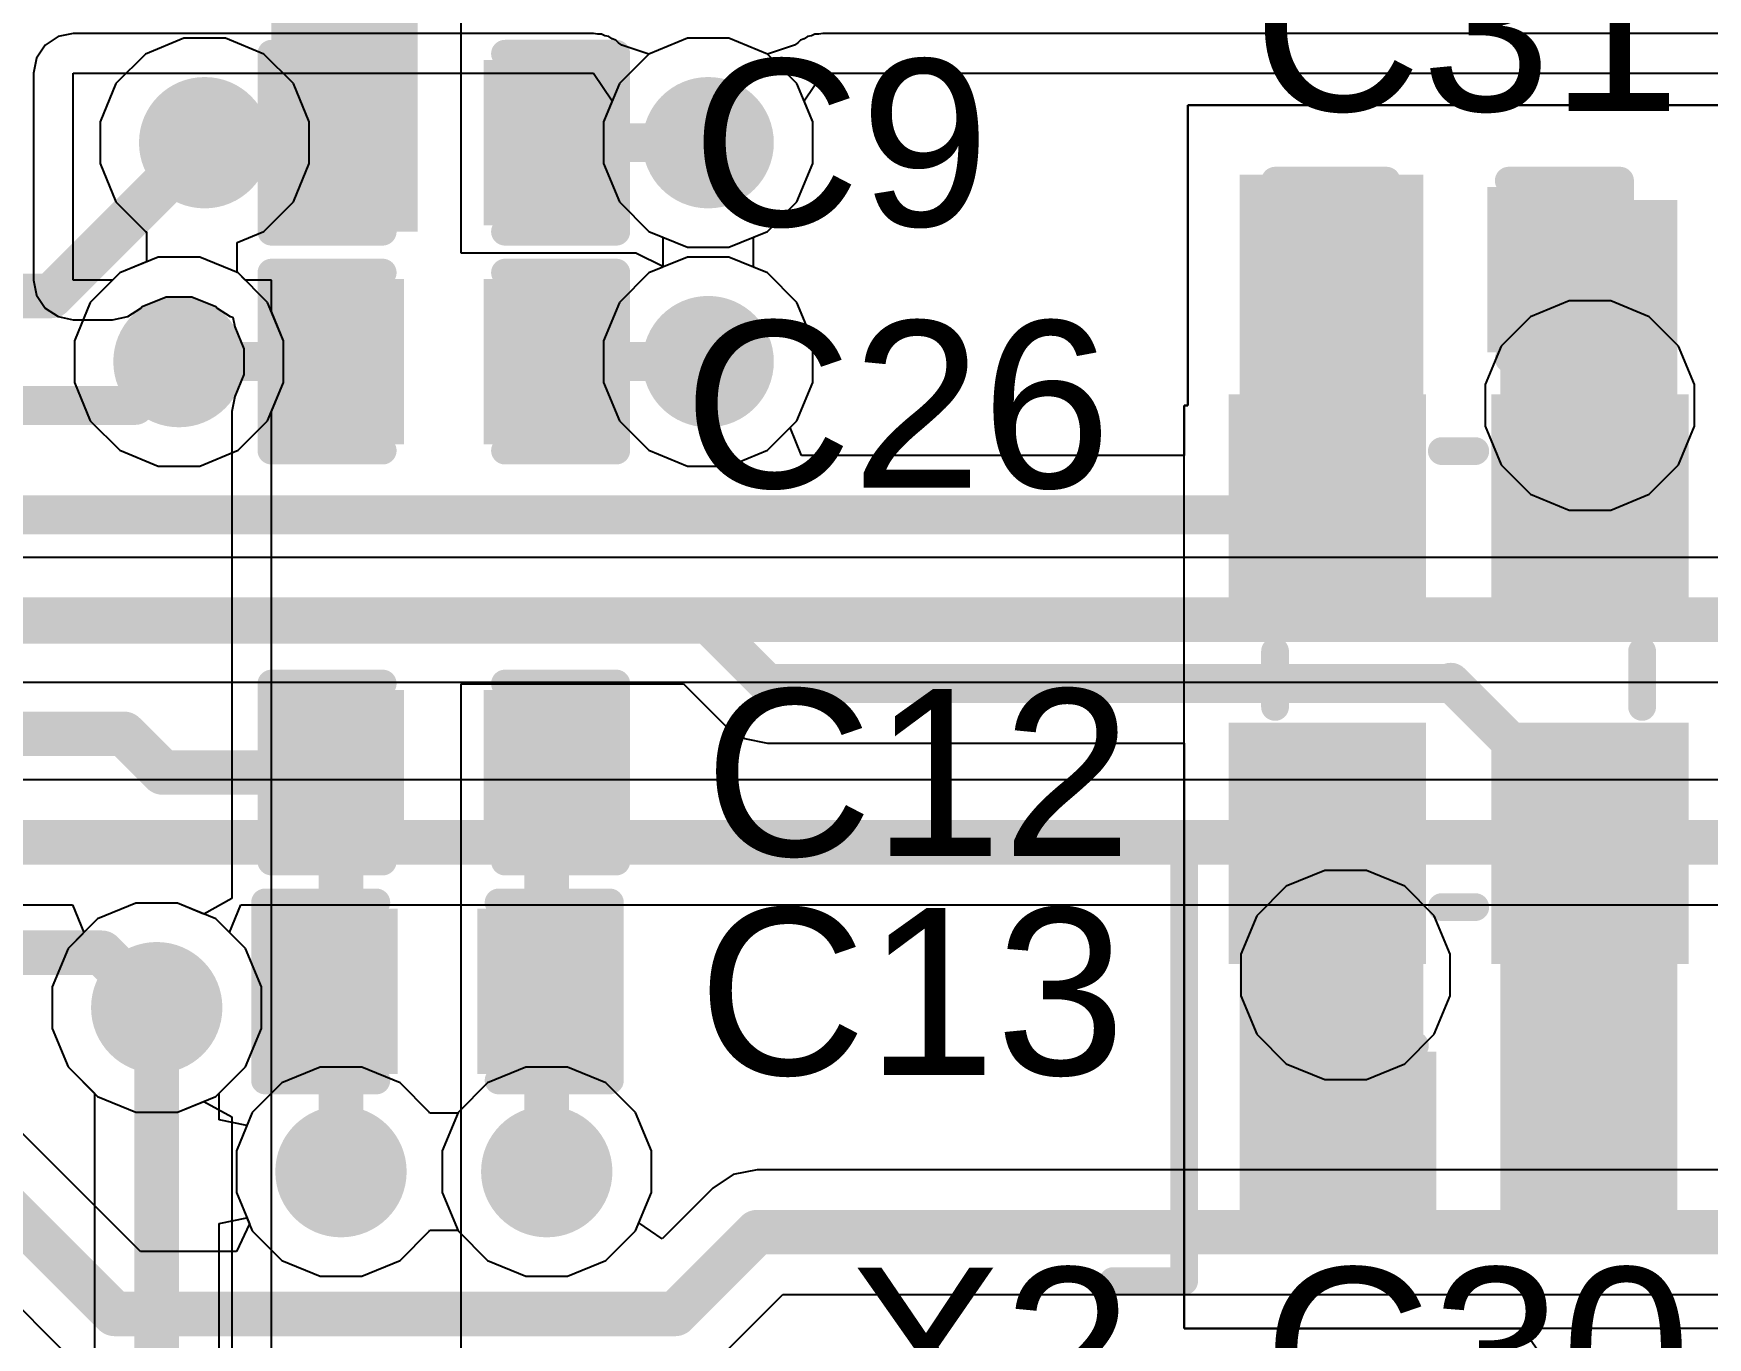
# Model space of a CAD drawing. Header units: inches. Extents: x -3 to 128, y -12 to 41.
# Drawn here: x 108.5 to 116.15, y 19.3 to 25.26 of the extents above; entities that cross this region are included whole.
import ezdxf

# ---------------------------------------------------------------- set-up
doc = ezdxf.new("R2010")
doc.units = ezdxf.units.IN
for name, color, linetype in [('Bottom Layer', 5, 'Continuous'), ('Layer 1', 16, 'Continuous'), ('Layer 2', 76, 'Continuous'), ('Top Layer', 1, 'Continuous'), ('Top Overlay', 2, 'Continuous'), ('Top Paste', 8, 'Continuous'), ('Top Solder', 216, 'Continuous'), ('Via Holes', 16, 'Continuous')]:
    doc.layers.add(name, color=color, linetype=linetype)
doc.styles.add('Arial', font='', dxfattribs={"height": 0.2})
doc.styles.get('Arial').set_extended_font_data('Arial')

msp = doc.modelspace()

# ---------------------------------------------------------------- hatches: boundary and pattern name
at = {"layer": 'Bottom Layer'}
h = msp.add_hatch(color=5, dxfattribs=at)
edge = h.paths.add_edge_path()
edge.add_arc((109.2858, 24.7591), 0.3, 0, 360)
h = msp.add_hatch(color=5, dxfattribs=at)
edge = h.paths.add_edge_path()
edge.add_arc((111.5856, 24.7591), 0.3, 0, 360)
h = msp.add_hatch(color=5, dxfattribs=at)
edge = h.paths.add_edge_path()
edge.add_arc((109.1685, 23.7592), 0.3, 0, 360)
h = msp.add_hatch(color=5, dxfattribs=at)
edge = h.paths.add_edge_path()
edge.add_arc((111.5856, 23.7592), 0.3, 0, 360)
h = msp.add_hatch(color=5, dxfattribs=at)
edge = h.paths.add_edge_path()
edge.add_arc((115.6131, 23.5591), 0.3, 0, 360)
h = msp.add_hatch(color=5, dxfattribs=at)
edge = h.paths.add_edge_path()
edge.add_arc((114.4971, 20.9574), 0.3, 0, 360)
h = msp.add_hatch(color=5, dxfattribs=at)
edge = h.paths.add_edge_path()
edge.add_arc((109.0669, 20.8081), 0.3, 0, 360)
h = msp.add_hatch(color=5, dxfattribs=at)
edge = h.paths.add_edge_path()
edge.add_arc((109.9085, 20.0591), 0.3, 0, 360)
h = msp.add_hatch(color=5, dxfattribs=at)
edge = h.paths.add_edge_path()
edge.add_arc((110.8483, 20.0591), 0.3, 0, 360)
at = {"layer": 'Layer 1'}
h = msp.add_hatch(color=16, dxfattribs=at)
edge = h.paths.add_edge_path()
edge.add_arc((109.2858, 24.7591), 0.3, 0, 360)
h = msp.add_hatch(color=16, dxfattribs=at)
edge = h.paths.add_edge_path()
edge.add_arc((111.5856, 24.7591), 0.3, 0, 360)
h = msp.add_hatch(color=16, dxfattribs=at)
edge = h.paths.add_edge_path()
edge.add_arc((109.1685, 23.7592), 0.3, 0, 360)
h = msp.add_hatch(color=16, dxfattribs=at)
edge = h.paths.add_edge_path()
edge.add_arc((111.5856, 23.7592), 0.3, 0, 360)
h = msp.add_hatch(color=16, dxfattribs=at)
edge = h.paths.add_edge_path()
edge.add_arc((115.6131, 23.5591), 0.3, 0, 360)
h = msp.add_hatch(color=16, dxfattribs=at)
edge = h.paths.add_edge_path()
edge.add_arc((114.4971, 20.9574), 0.3, 0, 360)
h = msp.add_hatch(color=16, dxfattribs=at)
edge = h.paths.add_edge_path()
edge.add_arc((109.0669, 20.8081), 0.3, 0, 360)
h = msp.add_hatch(color=16, dxfattribs=at)
edge = h.paths.add_edge_path()
edge.add_arc((109.9085, 20.0591), 0.3, 0, 360)
h = msp.add_hatch(color=16, dxfattribs=at)
edge = h.paths.add_edge_path()
edge.add_arc((110.8483, 20.0591), 0.3, 0, 360)
at = {"layer": 'Layer 2'}
h = msp.add_hatch(color=76, dxfattribs=at)
edge = h.paths.add_edge_path()
edge.add_arc((109.2858, 24.7591), 0.3, 0, 360)
h = msp.add_hatch(color=76, dxfattribs=at)
edge = h.paths.add_edge_path()
edge.add_arc((111.5856, 24.7591), 0.3, 0, 360)
h = msp.add_hatch(color=76, dxfattribs=at)
edge = h.paths.add_edge_path()
edge.add_arc((109.1685, 23.7592), 0.3, 0, 360)
h = msp.add_hatch(color=76, dxfattribs=at)
edge = h.paths.add_edge_path()
edge.add_arc((111.5856, 23.7592), 0.3, 0, 360)
h = msp.add_hatch(color=76, dxfattribs=at)
edge = h.paths.add_edge_path()
edge.add_arc((115.6131, 23.5591), 0.3, 0, 360)
h = msp.add_hatch(color=76, dxfattribs=at)
edge = h.paths.add_edge_path()
edge.add_arc((114.4971, 20.9574), 0.3, 0, 360)
h = msp.add_hatch(color=76, dxfattribs=at)
edge = h.paths.add_edge_path()
edge.add_arc((109.0669, 20.8081), 0.3, 0, 360)
h = msp.add_hatch(color=76, dxfattribs=at)
edge = h.paths.add_edge_path()
edge.add_arc((109.9085, 20.0591), 0.3, 0, 360)
h = msp.add_hatch(color=76, dxfattribs=at)
edge = h.paths.add_edge_path()
edge.add_arc((110.8483, 20.0591), 0.3, 0, 360)
at = {"layer": 'Top Layer'}
for points in [[(109.591, 24.3527), (110.2591, 24.3527), (110.2591, 25.8678), (109.591, 25.8678)], [(110.1371, 25.0766), (110.1371, 24.4416), (109.6799, 24.4416), (109.6799, 25.0766)], [(111.0769, 25.0766), (111.0769, 24.4416), (110.6197, 24.4416), (110.6197, 25.0766)], [(114.0132, 22.5591), (114.8518, 22.5591), (114.8518, 24.6137), (114.0132, 24.6137)], [(114.7218, 24.4967), (114.7218, 23.8617), (114.2646, 23.8617), (114.2646, 24.4967)], [(115.2044, 22.5591), (116.0131, 22.5591), (116.0131, 24.4967), (115.2044, 24.4967)], [(115.6616, 24.4967), (115.6616, 23.8617), (115.2044, 23.8617), (115.2044, 24.4967)], [(110.1371, 24.0767), (110.1371, 23.4417), (109.6799, 23.4417), (109.6799, 24.0767)], [(111.0769, 24.0767), (111.0769, 23.4417), (110.6197, 23.4417), (110.6197, 24.0767)], [(114.8132, 22.5591), (114.0132, 22.5591), (114.0132, 23.5591), (114.8132, 23.5591)], [(116.0131, 22.5591), (115.2131, 22.5591), (115.2131, 23.5591), (116.0131, 23.5591)], [(110.1371, 22.1997), (110.1371, 21.5647), (109.6799, 21.5647), (109.6799, 22.1997)], [(111.0769, 22.1997), (111.0769, 21.5647), (110.6197, 21.5647), (110.6197, 22.1997)], [(114.8133, 21.059), (114.0133, 21.059), (114.0133, 22.059), (114.8133, 22.059)], [(115.2044, 19.7828), (116.0132, 19.7828), (116.0132, 22.0591), (115.2044, 22.0591)], [(116.0132, 21.0591), (115.2132, 21.0591), (115.2132, 22.0591), (116.0132, 22.0591)], [(114.0133, 19.7828), (114.8518, 19.7828), (114.8518, 22.0083), (114.0133, 22.0083)], [(110.108, 21.1997), (110.108, 20.5647), (109.6508, 20.5647), (109.6508, 21.1997)], [(111.0478, 21.1997), (111.0478, 20.5647), (110.5906, 20.5647), (110.5906, 21.1997)], [(114.3946, 19.9116), (114.3946, 20.5466), (114.8518, 20.5466), (114.8518, 19.9116)], [(115.3344, 19.9116), (115.3344, 20.5466), (115.7916, 20.5466), (115.7916, 19.9116)]]:
    msp.add_hatch(color=1, dxfattribs=at).paths.add_polyline_path(points)
h = msp.add_hatch(color=1, dxfattribs=at)
edge = h.paths.add_edge_path()
edge.add_arc((109.2858, 24.7591), 0.3, 0, 360)
h = msp.add_hatch(color=1, dxfattribs=at)
edge = h.paths.add_edge_path()
edge.add_arc((111.5856, 24.7591), 0.3, 0, 360)
h = msp.add_hatch(color=1, dxfattribs=at)
edge = h.paths.add_edge_path()
edge.add_arc((109.1685, 23.7592), 0.3, 0, 360)
h = msp.add_hatch(color=1, dxfattribs=at)
edge = h.paths.add_edge_path()
edge.add_arc((111.5856, 23.7592), 0.3, 0, 360)
h = msp.add_hatch(color=1, dxfattribs=at)
edge = h.paths.add_edge_path()
edge.add_arc((115.6131, 23.5591), 0.3, 0, 360)
h = msp.add_hatch(color=1, dxfattribs=at)
edge = h.paths.add_edge_path()
edge.add_arc((114.4971, 20.9574), 0.3, 0, 360)
h = msp.add_hatch(color=1, dxfattribs=at)
edge = h.paths.add_edge_path()
edge.add_arc((109.0669, 20.8081), 0.3, 0, 360)
h = msp.add_hatch(color=1, dxfattribs=at)
edge = h.paths.add_edge_path()
edge.add_arc((109.9085, 20.0591), 0.3, 0, 360)
h = msp.add_hatch(color=1, dxfattribs=at)
edge = h.paths.add_edge_path()
edge.add_arc((110.8483, 20.0591), 0.3, 0, 360)
at = {"layer": 'Top Paste'}
for points in [[(110.1371, 25.0766), (110.1371, 24.4416), (109.6799, 24.4416), (109.6799, 25.0766)], [(111.0769, 25.0766), (111.0769, 24.4416), (110.6197, 24.4416), (110.6197, 25.0766)], [(114.7218, 24.4967), (114.7218, 23.8617), (114.2646, 23.8617), (114.2646, 24.4967)], [(115.6616, 24.4967), (115.6616, 23.8617), (115.2044, 23.8617), (115.2044, 24.4967)], [(110.1371, 24.0767), (110.1371, 23.4417), (109.6799, 23.4417), (109.6799, 24.0767)], [(111.0769, 24.0767), (111.0769, 23.4417), (110.6197, 23.4417), (110.6197, 24.0767)], [(114.8132, 22.5591), (114.0132, 22.5591), (114.0132, 23.5591), (114.8132, 23.5591)], [(116.0131, 22.5591), (115.2131, 22.5591), (115.2131, 23.5591), (116.0131, 23.5591)], [(110.1371, 22.1997), (110.1371, 21.5647), (109.6799, 21.5647), (109.6799, 22.1997)], [(111.0769, 22.1997), (111.0769, 21.5647), (110.6197, 21.5647), (110.6197, 22.1997)], [(114.8133, 21.059), (114.0133, 21.059), (114.0133, 22.059), (114.8133, 22.059)], [(116.0132, 21.0591), (115.2132, 21.0591), (115.2132, 22.0591), (116.0132, 22.0591)], [(110.108, 21.1997), (110.108, 20.5647), (109.6508, 20.5647), (109.6508, 21.1997)], [(111.0478, 21.1997), (111.0478, 20.5647), (110.5906, 20.5647), (110.5906, 21.1997)], [(114.3946, 19.9116), (114.3946, 20.5466), (114.8518, 20.5466), (114.8518, 19.9116)], [(115.3344, 19.9116), (115.3344, 20.5466), (115.7916, 20.5466), (115.7916, 19.9116)]]:
    msp.add_hatch(color=8, dxfattribs=at).paths.add_polyline_path(points)
at = {"layer": 'Top Solder'}
for points in [[(110.1971, 25.1366), (110.1971, 24.3816), (109.6199, 24.3816), (109.6199, 25.1366)], [(111.1369, 25.1366), (111.1369, 24.3816), (110.5597, 24.3816), (110.5597, 25.1366)], [(114.7818, 24.5567), (114.7818, 23.8017), (114.2046, 23.8017), (114.2046, 24.5567)], [(115.7216, 24.5567), (115.7216, 23.8017), (115.1444, 23.8017), (115.1444, 24.5567)], [(110.1971, 24.1367), (110.1971, 23.3817), (109.6199, 23.3817), (109.6199, 24.1367)], [(111.1369, 24.1367), (111.1369, 23.3817), (110.5597, 23.3817), (110.5597, 24.1367)], [(114.864, 22.5083), (113.9624, 22.5083), (113.9624, 23.6099), (114.864, 23.6099)], [(116.0639, 22.5083), (115.1623, 22.5083), (115.1623, 23.6099), (116.0639, 23.6099)], [(110.1971, 22.2597), (110.1971, 21.5047), (109.6199, 21.5047), (109.6199, 22.2597)], [(111.1369, 22.2597), (111.1369, 21.5047), (110.5597, 21.5047), (110.5597, 22.2597)], [(114.8641, 21.0082), (113.9625, 21.0082), (113.9625, 22.1098), (114.8641, 22.1098)], [(116.064, 21.0083), (115.1624, 21.0083), (115.1624, 22.1099), (116.064, 22.1099)], [(110.168, 21.2597), (110.168, 20.5047), (109.5908, 20.5047), (109.5908, 21.2597)], [(111.1078, 21.2597), (111.1078, 20.5047), (110.5306, 20.5047), (110.5306, 21.2597)], [(114.3346, 19.8516), (114.3346, 20.6066), (114.9118, 20.6066), (114.9118, 19.8516)], [(115.2744, 19.8516), (115.2744, 20.6066), (115.8516, 20.6066), (115.8516, 19.8516)]]:
    msp.add_hatch(color=216, dxfattribs=at).paths.add_polyline_path(points)
at = {"layer": 'Via Holes'}
h = msp.add_hatch(color=7, dxfattribs=at)
edge = h.paths.add_edge_path()
edge.add_arc((109.2858, 24.7591), 0.15, 0, 360)
h = msp.add_hatch(color=7, dxfattribs=at)
edge = h.paths.add_edge_path()
edge.add_arc((111.5856, 24.7591), 0.15, 0, 360)
h = msp.add_hatch(color=7, dxfattribs=at)
edge = h.paths.add_edge_path()
edge.add_arc((109.1685, 23.7592), 0.15, 0, 360)
h = msp.add_hatch(color=7, dxfattribs=at)
edge = h.paths.add_edge_path()
edge.add_arc((111.5856, 23.7592), 0.15, 0, 360)
h = msp.add_hatch(color=7, dxfattribs=at)
edge = h.paths.add_edge_path()
edge.add_arc((115.6131, 23.5591), 0.15, 0, 360)
h = msp.add_hatch(color=7, dxfattribs=at)
edge = h.paths.add_edge_path()
edge.add_arc((114.4971, 20.9574), 0.15, 0, 360)
h = msp.add_hatch(color=7, dxfattribs=at)
edge = h.paths.add_edge_path()
edge.add_arc((109.0669, 20.8081), 0.15, 0, 360)
h = msp.add_hatch(color=7, dxfattribs=at)
edge = h.paths.add_edge_path()
edge.add_arc((109.9085, 20.0591), 0.15, 0, 360)
h = msp.add_hatch(color=7, dxfattribs=at)
edge = h.paths.add_edge_path()
edge.add_arc((110.8483, 20.0591), 0.15, 0, 360)

# ---------------------------------------------------------------- linework, layer by layer
at = {"layer": 'Bottom Layer'}
for p, q in [((109.1908, 25.2369), (109.0152, 25.1641)), ((109.3809, 25.2369), (109.1908, 25.2369)), ((109.5565, 25.1641), (109.3809, 25.2369)), ((111.4906, 25.2369), (111.315, 25.1641)), ((111.6807, 25.2369), (111.4906, 25.2369)), ((111.8563, 25.1641), (111.6807, 25.2369)), ((109.0152, 25.1641), (108.8808, 25.0297)), ((109.6909, 25.0297), (109.5565, 25.1641)), ((111.315, 25.1641), (111.1806, 25.0297)), ((111.9907, 25.0297), (111.8563, 25.1641)), ((108.8808, 25.0297), (108.808, 24.8541)), ((109.7636, 24.8541), (109.6909, 25.0297)), ((111.1806, 25.0297), (111.1078, 24.8541)), ((112.0634, 24.8541), (111.9907, 25.0297)), ((108.808, 24.8541), (108.808, 24.664)), ((109.7636, 24.664), (109.7636, 24.8541)), ((111.1078, 24.8541), (111.1078, 24.664)), ((112.0634, 24.664), (112.0634, 24.8541)), ((108.808, 24.664), (108.8808, 24.4884)), ((109.6909, 24.4884), (109.7636, 24.664)), ((111.1078, 24.664), (111.1806, 24.4884)), ((111.9907, 24.4884), (112.0634, 24.664)), ((108.8808, 24.4884), (109.0152, 24.354)), ((109.5565, 24.354), (109.6909, 24.4884)), ((111.1806, 24.4884), (111.315, 24.354)), ((111.8563, 24.354), (111.9907, 24.4884)), ((109.0152, 24.354), (109.0196, 24.3522)), ((109.0196, 24.3522), (109.0196, 24.2147)), ((109.4347, 24.3036), (109.5565, 24.354)), ((111.315, 24.354), (111.4906, 24.2813)), ((111.6807, 24.2813), (111.8563, 24.354)), ((109.4347, 24.1661), (109.4347, 24.3036)), ((111.4906, 24.2813), (111.6807, 24.2813)), ((108.8978, 24.1643), (108.7634, 24.0299)), ((109.0196, 24.2147), (108.8978, 24.1643)), ((109.4391, 24.1643), (109.4347, 24.1661)), ((109.5736, 24.0299), (109.4391, 24.1643)), ((108.7634, 24.0299), (108.6907, 23.8543)), ((109.6463, 23.8543), (109.5736, 24.0299)), ((108.6907, 23.8543), (108.6907, 23.6642)), ((109.6463, 23.6642), (109.6463, 23.8543)), ((108.6907, 23.6642), (108.7634, 23.4886)), ((109.5736, 23.4886), (109.6463, 23.6642)), ((108.7634, 23.4886), (108.8978, 23.3542)), ((109.4391, 23.3542), (109.5736, 23.4886)), ((108.8978, 23.3542), (109.0735, 23.2814)), ((109.2635, 23.2814), (109.4391, 23.3542)), ((109.0735, 23.2814), (109.2635, 23.2814)), ((108.9719, 21.2859), (108.7962, 21.2132)), ((109.1619, 21.2859), (108.9719, 21.2859)), ((109.3375, 21.2132), (109.1619, 21.2859)), ((108.7962, 21.2132), (108.6618, 21.0788)), ((109.472, 21.0788), (109.3375, 21.2132)), ((108.6618, 21.0788), (108.5891, 20.9031)), ((109.5447, 20.9031), (109.472, 21.0788)), ((108.5891, 20.9031), (108.5891, 20.7131)), ((109.5447, 20.7131), (109.5447, 20.9031)), ((108.5891, 20.7131), (108.6618, 20.5374)), ((109.472, 20.5374), (109.5447, 20.7131)), ((108.6618, 20.5374), (108.782, 20.4173)), ((109.3518, 20.4173), (109.472, 20.5374)), ((109.8134, 20.5369), (109.6378, 20.4641)), ((110.0035, 20.5369), (109.8134, 20.5369)), ((110.1791, 20.4641), (110.0035, 20.5369)), ((110.7532, 20.5369), (110.5776, 20.4641)), ((110.9433, 20.5369), (110.7532, 20.5369)), ((111.1189, 20.4641), (110.9433, 20.5369)), ((108.782, 20.4173), (108.782, 15.0882)), ((109.3518, 20.2955), (109.3518, 20.4173)), ((109.6378, 20.4641), (109.5034, 20.3297)), ((110.3135, 20.3297), (110.1791, 20.4641)), ((110.5776, 20.4641), (110.4432, 20.3297)), ((111.2533, 20.3297), (111.1189, 20.4641)), ((109.4788, 20.2702), (109.3518, 20.2955)), ((109.5034, 20.3297), (109.4788, 20.2702)), ((110.3149, 20.3265), (110.3135, 20.3297)), ((110.4419, 20.3265), (110.3149, 20.3265)), ((110.4432, 20.3297), (110.4419, 20.3265)), ((111.3261, 20.1541), (111.2533, 20.3297)), ((111.3261, 19.964), (111.3261, 20.1541)), ((111.2533, 19.7884), (111.3261, 19.964)), ((109.3518, 19.8227), (109.4788, 19.8479)), ((109.3518, 15.2062), (109.3518, 19.8227)), ((109.4788, 19.8479), (109.5034, 19.7884)), ((109.5034, 19.7884), (109.6378, 19.654)), ((110.1791, 19.654), (110.3135, 19.7884)), ((110.3135, 19.7884), (110.3149, 19.7916)), ((110.3149, 19.7916), (110.4419, 19.7916)), ((110.4419, 19.7916), (110.4432, 19.7884)), ((110.4432, 19.7884), (110.5776, 19.654)), ((111.1189, 19.654), (111.2533, 19.7884)), ((109.6378, 19.654), (109.8134, 19.5813)), ((110.0035, 19.5813), (110.1791, 19.654)), ((110.5776, 19.654), (110.7532, 19.5813)), ((110.9433, 19.5813), (111.1189, 19.654)), ((109.8134, 19.5813), (110.0035, 19.5813)), ((110.7532, 19.5813), (110.9433, 19.5813))]:
    msp.add_line(p, q, dxfattribs=at)
at = {"layer": 'Bottom Layer', "const_width": 0.2032}
msp.add_lwpolyline([(109.0669, 15.0882), (109.0669, 20.8081)], dxfattribs=at)
at = {"layer": 'Bottom Layer', "const_width": 0.1016}
msp.add_lwpolyline([(109.0161, 20.8081, 1), (109.1177, 20.8081, 1)], format="xyb", close=True, dxfattribs=at)
at = {"layer": 'Layer 1'}
for p, q in [((109.1908, 25.2369), (109.0152, 25.1641)), ((109.3809, 25.2369), (109.1908, 25.2369)), ((109.5565, 25.1641), (109.3809, 25.2369)), ((111.4906, 25.2369), (111.315, 25.1641)), ((111.6807, 25.2369), (111.4906, 25.2369)), ((111.8563, 25.1641), (111.6807, 25.2369)), ((109.0152, 25.1641), (108.8808, 25.0297)), ((109.6909, 25.0297), (109.5565, 25.1641)), ((111.315, 25.1641), (111.1806, 25.0297)), ((111.9907, 25.0297), (111.8563, 25.1641)), ((108.8808, 25.0297), (108.808, 24.8541)), ((109.7636, 24.8541), (109.6909, 25.0297)), ((111.1806, 25.0297), (111.1078, 24.8541)), ((112.0634, 24.8541), (111.9907, 25.0297)), ((108.808, 24.8541), (108.808, 24.664)), ((109.7636, 24.664), (109.7636, 24.8541)), ((111.1078, 24.8541), (111.1078, 24.664)), ((112.0634, 24.664), (112.0634, 24.8541)), ((108.808, 24.664), (108.8808, 24.4884)), ((109.6909, 24.4884), (109.7636, 24.664)), ((111.1078, 24.664), (111.1806, 24.4884)), ((111.9907, 24.4884), (112.0634, 24.664)), ((108.8808, 24.4884), (109.0152, 24.354)), ((109.5565, 24.354), (109.6909, 24.4884)), ((111.1806, 24.4884), (111.315, 24.354)), ((111.8563, 24.354), (111.9907, 24.4884)), ((109.0152, 24.354), (109.0196, 24.3522)), ((109.0196, 24.3522), (109.0196, 24.2147)), ((109.4347, 24.3036), (109.5565, 24.354)), ((111.315, 24.354), (111.4906, 24.2813)), ((111.6807, 24.2813), (111.8563, 24.354)), ((109.4347, 24.1661), (109.4347, 24.3036)), ((111.4906, 24.2813), (111.6807, 24.2813)), ((108.8978, 24.1643), (108.7634, 24.0299)), ((109.0196, 24.2147), (108.8978, 24.1643)), ((109.4391, 24.1643), (109.4347, 24.1661)), ((109.5736, 24.0299), (109.4391, 24.1643)), ((108.7634, 24.0299), (108.6907, 23.8543)), ((109.6463, 23.8543), (109.5736, 24.0299)), ((108.6907, 23.8543), (108.6907, 23.6642)), ((109.6463, 23.6642), (109.6463, 23.8543)), ((108.6907, 23.6642), (108.7634, 23.4886)), ((109.5736, 23.4886), (109.6463, 23.6642)), ((108.7634, 23.4886), (108.8978, 23.3542)), ((109.4391, 23.3542), (109.5736, 23.4886)), ((108.8978, 23.3542), (109.0735, 23.2814)), ((109.2635, 23.2814), (109.4391, 23.3542)), ((109.0735, 23.2814), (109.2635, 23.2814)), ((118.83, 22.865), (108.4217, 22.865)), ((108.9926, 19.6939), (106.3233, 22.3632)), ((108.3037, 22.2953), (118.83, 22.2953)), ((105.7921, 22.0887), (108.6731, 19.2076)), ((116.3627, 21.8482), (108.1275, 21.8482)), ((108.0095, 21.2785), (108.682, 21.2785)), ((108.682, 21.2785), (108.7346, 21.1515)), ((109.3992, 21.1515), (109.4518, 21.2785)), ((109.4518, 21.2785), (116.3627, 21.2785)), ((108.7346, 21.1515), (108.6618, 21.0788)), ((109.472, 21.0788), (109.3992, 21.1515)), ((108.6618, 21.0788), (108.5891, 20.9031)), ((109.5447, 20.9031), (109.472, 21.0788)), ((108.5891, 20.9031), (108.5891, 20.7131)), ((109.5447, 20.7131), (109.5447, 20.9031)), ((108.5891, 20.7131), (108.6618, 20.5374)), ((109.472, 20.5374), (109.5447, 20.7131)), ((108.6618, 20.5374), (108.7962, 20.403)), ((109.3375, 20.403), (109.472, 20.5374)), ((109.8134, 20.5369), (109.6378, 20.4641)), ((110.0035, 20.5369), (109.8134, 20.5369)), ((110.1791, 20.4641), (110.0035, 20.5369)), ((110.7532, 20.5369), (110.5776, 20.4641)), ((110.9433, 20.5369), (110.7532, 20.5369)), ((111.1189, 20.4641), (110.9433, 20.5369)), ((109.6378, 20.4641), (109.5034, 20.3297)), ((110.3135, 20.3297), (110.1791, 20.4641)), ((110.5776, 20.4641), (110.4432, 20.3297)), ((111.2533, 20.3297), (111.1189, 20.4641)), ((108.7962, 20.403), (108.9719, 20.3303)), ((109.1619, 20.3303), (109.3375, 20.403)), ((108.9719, 20.3303), (109.1619, 20.3303)), ((109.5034, 20.3297), (109.4307, 20.1541)), ((110.3149, 20.3265), (110.3135, 20.3297)), ((110.4419, 20.3265), (110.3149, 20.3265)), ((110.4432, 20.3297), (110.4419, 20.3265)), ((111.3261, 20.1541), (111.2533, 20.3297)), ((109.4307, 20.1541), (109.4307, 19.964)), ((111.3261, 19.964), (111.3261, 20.1541)), ((111.6999, 20.046), (111.6075, 19.9843)), ((111.8089, 20.0677), (111.6999, 20.046)), ((117.1264, 20.0677), (111.8089, 20.0677)), ((111.8089, 20.0677), (111.8089, 20.0677)), ((109.4307, 19.964), (109.49, 19.8209)), ((111.2684, 19.8249), (111.3261, 19.964)), ((111.6074, 19.9843), (111.3761, 19.7529)), ((111.6075, 19.9843), (111.6074, 19.9843)), ((109.49, 19.8209), (109.432, 19.6939)), ((111.3761, 19.7529), (111.2684, 19.8249)), ((109.432, 19.6939), (108.9926, 19.6939)), ((111.6366, 19.2076), (111.9269, 19.498)), ((111.9269, 19.498), (117.0996, 19.498))]:
    msp.add_line(p, q, dxfattribs=at)
at = {"layer": 'Layer 1', "const_width": 0.2032}
for points in [[(108.3037, 22.5802), (119.2208, 22.5802)], [(105.9935, 22.2902), (108.8746, 19.4091)], [(108.0095, 21.5634), (116.7535, 21.5634)], [(111.4351, 19.4091), (111.8089, 19.7828)], [(111.8089, 19.7828), (117.5173, 19.7828)], [(108.8746, 19.4091), (111.4351, 19.4091)]]:
    msp.add_lwpolyline(points, dxfattribs=at)
at = {"layer": 'Layer 1', "const_width": 0.1016}
for points in [[(111.7581, 19.7828, 1), (111.8597, 19.7828, 1)], [(111.7581, 19.7828, 1), (111.8597, 19.7828, 1)], [(108.8238, 19.4091, 1), (108.9254, 19.4091, 1)], [(108.8238, 19.4091, 1), (108.9254, 19.4091, 1)], [(111.3843, 19.4091, 1), (111.4859, 19.4091, 1)], [(111.3843, 19.4091, 1), (111.4859, 19.4091, 1)]]:
    msp.add_lwpolyline(points, format="xyb", close=True, dxfattribs=at)
at = {"layer": 'Layer 2'}
for p, q in [((108.6165, 25.2441), (108.5577, 25.2048)), ((108.6859, 25.2579), (108.6165, 25.2441)), ((111.0625, 25.2579), (108.6859, 25.2579)), ((111.08, 25.2544), (111.0625, 25.2579)), ((111.0979, 25.2544), (111.08, 25.2544)), ((111.1144, 25.2475), (111.0979, 25.2544)), ((111.1319, 25.2441), (111.1144, 25.2475)), ((111.1468, 25.2341), (111.1319, 25.2441)), ((111.1632, 25.2273), (111.1468, 25.2341)), ((111.4906, 25.2369), (111.315, 25.1641)), ((111.6807, 25.2369), (111.4906, 25.2369)), ((111.8563, 25.1641), (111.6807, 25.2369)), ((112.0245, 25.2341), (112.0081, 25.2273)), ((112.0394, 25.2441), (112.0245, 25.2341)), ((112.0569, 25.2475), (112.0394, 25.2441)), ((112.0734, 25.2544), (112.0569, 25.2475)), ((112.0912, 25.2544), (112.0734, 25.2544)), ((112.1088, 25.2579), (112.0912, 25.2544)), ((117.0228, 25.2579), (112.1088, 25.2579)), ((108.5577, 25.2048), (108.5184, 25.1459)), ((111.1759, 25.2147), (111.1632, 25.2273)), ((111.1907, 25.2048), (111.1759, 25.2147)), ((111.315, 25.1641), (111.1907, 25.2048)), ((111.9806, 25.2048), (111.8563, 25.1641)), ((111.9954, 25.2147), (111.9806, 25.2048)), ((112.0081, 25.2273), (111.9954, 25.2147)), ((108.5184, 25.1459), (108.5046, 25.0766)), ((108.5046, 25.0766), (108.5046, 24.1319)), ((108.6859, 24.1319), (108.6859, 25.0766)), ((108.6859, 25.0766), (111.0625, 25.0766)), ((111.0625, 25.0766), (111.1474, 24.9496)), ((112.0239, 24.9496), (112.1088, 25.0766)), ((112.1088, 25.0766), (117.1422, 25.0766)), ((111.1474, 24.9496), (111.1078, 24.8541)), ((112.0634, 24.8541), (112.0239, 24.9496)), ((111.1078, 24.8541), (111.1078, 24.664)), ((112.0634, 24.664), (112.0634, 24.8541)), ((111.1078, 24.664), (111.1806, 24.4884)), ((111.9907, 24.4884), (112.0634, 24.664)), ((111.1806, 24.4884), (111.315, 24.354)), ((111.8563, 24.354), (111.9907, 24.4884)), ((111.315, 24.354), (111.3781, 24.3279)), ((111.3781, 24.3279), (111.3781, 24.1904)), ((111.7932, 24.3279), (111.8563, 24.354)), ((111.7932, 24.1904), (111.7932, 24.3279)), ((108.8978, 24.1643), (108.8655, 24.1319)), ((109.0735, 24.237), (108.8978, 24.1643)), ((109.2635, 24.237), (109.0735, 24.237)), ((109.4391, 24.1643), (109.2635, 24.237)), ((109.4715, 24.1319), (109.4391, 24.1643)), ((111.315, 24.1643), (111.1806, 24.0299)), ((111.3781, 24.1904), (111.315, 24.1643)), ((111.8563, 24.1643), (111.7932, 24.1904)), ((111.9907, 24.0299), (111.8563, 24.1643)), ((108.5046, 24.1319), (108.5184, 24.0626)), ((108.8655, 24.1319), (108.6859, 24.1319)), ((109.591, 24.1319), (109.4715, 24.1319)), ((109.591, 23.9878), (109.591, 24.1319)), ((108.5184, 24.0626), (108.5577, 24.0038)), ((108.9937, 24.0038), (109.0005, 24.0106)), ((109.0005, 24.0106), (109.1095, 24.0557)), ((109.1095, 24.0557), (109.2275, 24.0557)), ((109.2275, 24.0557), (109.3365, 24.0106)), ((109.3365, 24.0106), (109.3433, 24.0038)), ((111.1806, 24.0299), (111.1078, 23.8543)), ((112.0634, 23.8543), (111.9907, 24.0299)), ((115.518, 24.0369), (115.3424, 23.9641)), ((115.7081, 24.0369), (115.518, 24.0369)), ((115.8837, 23.9641), (115.7081, 24.0369)), ((108.5577, 24.0038), (108.6165, 23.9645)), ((108.6165, 23.9645), (108.6859, 23.9507)), ((108.6859, 23.9507), (108.8655, 23.9507)), ((108.8655, 23.9507), (108.9349, 23.9645)), ((108.9349, 23.9645), (108.9937, 24.0038)), ((109.3433, 24.0038), (109.4021, 23.9645)), ((109.4021, 23.9645), (109.4149, 23.9619)), ((109.4149, 23.9619), (109.4235, 23.9184)), ((109.6463, 23.8543), (109.591, 23.9878)), ((115.3424, 23.9641), (115.208, 23.8297)), ((116.0181, 23.8297), (115.8837, 23.9641)), ((109.4235, 23.9184), (109.465, 23.8182)), ((109.465, 23.8182), (109.465, 23.7002)), ((109.6463, 23.6642), (109.6463, 23.8543)), ((111.1078, 23.8543), (111.1078, 23.6642)), ((112.0634, 23.6642), (112.0634, 23.8543)), ((115.208, 23.8297), (115.1353, 23.6541)), ((116.0909, 23.6541), (116.0181, 23.8297)), ((109.465, 23.7002), (109.4235, 23.6)), ((109.591, 23.5307), (109.6463, 23.6642)), ((111.1078, 23.6642), (111.1806, 23.4886)), ((111.9907, 23.4886), (112.0634, 23.6642)), ((115.1353, 23.6541), (115.1353, 23.464)), ((116.0909, 23.464), (116.0909, 23.6541)), ((109.4235, 23.6), (109.4097, 23.5307)), ((109.4097, 23.5307), (109.4097, 22.0337)), ((109.591, 22.0337), (109.591, 23.5307)), ((111.1806, 23.4886), (111.315, 23.3542)), ((111.8563, 23.3542), (111.9907, 23.4886)), ((115.1353, 23.464), (115.208, 23.2884)), ((116.0181, 23.2884), (116.0909, 23.464)), ((111.315, 23.3542), (111.4906, 23.2814)), ((111.6807, 23.2814), (111.8563, 23.3542)), ((111.4906, 23.2814), (111.6807, 23.2814)), ((115.208, 23.2884), (115.3424, 23.154)), ((115.8837, 23.154), (116.0181, 23.2884)), ((115.3424, 23.154), (115.518, 23.0813)), ((115.7081, 23.0813), (115.8837, 23.154)), ((115.518, 23.0813), (115.7081, 23.0813)), ((109.4097, 22.0337), (109.4097, 21.3069)), ((109.591, 18.459), (109.591, 22.0337)), ((114.402, 21.4352), (114.2264, 21.3624)), ((114.5921, 21.4352), (114.402, 21.4352)), ((114.7677, 21.3624), (114.5921, 21.4352)), ((114.2264, 21.3624), (114.092, 21.228)), ((114.9021, 21.228), (114.7677, 21.3624)), ((108.9719, 21.2859), (108.7962, 21.2132)), ((109.1619, 21.2859), (108.9719, 21.2859)), ((109.2827, 21.2359), (109.1619, 21.2859)), ((109.4097, 21.3069), (109.2827, 21.2359)), ((108.7962, 21.2132), (108.6618, 21.0788)), ((114.092, 21.228), (114.0193, 21.0524)), ((114.9749, 21.0524), (114.9021, 21.228)), ((108.6618, 21.0788), (108.5891, 20.9031)), ((114.0193, 21.0524), (114.0193, 20.8623)), ((114.9749, 20.8623), (114.9749, 21.0524)), ((108.5891, 20.9031), (108.5891, 20.7131)), ((114.0193, 20.8623), (114.092, 20.6867)), ((114.9021, 20.6867), (114.9749, 20.8623)), ((108.5891, 20.7131), (108.6618, 20.5374)), ((114.092, 20.6867), (114.2264, 20.5523)), ((114.7677, 20.5523), (114.9021, 20.6867)), ((108.6618, 20.5374), (108.7962, 20.403)), ((110.7532, 20.5369), (110.5776, 20.4641)), ((110.9433, 20.5369), (110.7532, 20.5369)), ((111.1189, 20.4641), (110.9433, 20.5369)), ((114.2264, 20.5523), (114.402, 20.4796)), ((114.5921, 20.4796), (114.7677, 20.5523)), ((110.5776, 20.4641), (110.4432, 20.3297)), ((111.2533, 20.3297), (111.1189, 20.4641)), ((114.402, 20.4796), (114.5921, 20.4796)), ((108.7962, 20.403), (108.9719, 20.3303)), ((109.1619, 20.3303), (109.2827, 20.3803)), ((109.2827, 20.3803), (109.4097, 20.3093)), ((108.9719, 20.3303), (109.1619, 20.3303)), ((109.4097, 20.3093), (109.4097, 18.459)), ((110.4432, 20.3297), (110.3705, 20.1541)), ((111.3261, 20.1541), (111.2533, 20.3297)), ((110.3705, 20.1541), (110.3705, 19.964)), ((111.3261, 19.964), (111.3261, 20.1541)), ((110.3705, 19.964), (110.4432, 19.7884)), ((111.2533, 19.7884), (111.3261, 19.964)), ((110.4432, 19.7884), (110.5776, 19.654)), ((111.1189, 19.654), (111.2533, 19.7884)), ((110.5776, 19.654), (110.7532, 19.5813)), ((110.9433, 19.5813), (111.1189, 19.654)), ((110.7532, 19.5813), (110.9433, 19.5813))]:
    msp.add_line(p, q, dxfattribs=at)
at = {"layer": 'Top Layer'}
for p, q in [((110.4579, 24.2545), (110.4579, 25.5591)), ((113.7771, 23.5591), (113.7771, 24.9312)), ((113.7771, 24.9312), (116.3485, 24.9312)), ((116.3485, 24.9312), (113.7771, 24.9312)), ((113.7771, 24.9312), (113.7771, 23.5591)), ((111.2547, 24.2545), (110.4579, 24.2545)), ((111.3817, 24.1919), (111.2547, 24.2545)), ((111.2547, 24.2545), (111.2547, 24.2545)), ((111.4906, 24.237), (111.3817, 24.1919)), ((111.6807, 24.237), (111.4906, 24.237)), ((111.8563, 24.1643), (111.6807, 24.237)), ((111.9907, 24.0299), (111.8563, 24.1643)), ((112.0634, 23.8543), (111.9907, 24.0299)), ((112.0634, 23.6642), (112.0634, 23.8543)), ((111.9907, 23.4886), (112.0634, 23.6642)), ((113.7595, 19.3425), (113.7595, 23.5591)), ((113.7595, 23.5591), (113.7771, 23.5591)), ((113.7771, 23.5591), (113.7595, 23.5591)), ((113.7595, 23.5591), (113.7595, 23.331)), ((111.9601, 23.458), (111.9907, 23.4886)), ((112.0127, 23.331), (111.9601, 23.458)), ((113.7595, 23.331), (112.0127, 23.331)), ((110.4579, 18.9091), (110.4579, 22.2871)), ((110.4579, 22.2871), (111.473, 22.2871)), ((111.473, 22.2871), (111.6637, 22.0964)), ((111.6637, 22.0964), (111.6637, 22.0964)), ((111.6637, 22.0964), (111.752, 22.0375)), ((111.752, 22.0375), (111.856, 22.0168)), ((111.856, 22.0168), (111.856, 22.0168)), ((111.856, 22.0168), (113.7595, 22.0168)), ((113.7595, 22.0168), (113.7595, 19.3425)), ((116.3485, 19.3425), (113.7595, 19.3425)), ((113.7595, 19.3425), (115.3064, 19.3425)), ((115.3064, 19.3425), (115.3946, 19.2155))]:
    msp.add_line(p, q, dxfattribs=at)
for points, const_width in [([(108.5858, 24.0591), (109.2858, 24.7591)], 0.2032), ([(109.2858, 24.7591), (109.9085, 24.7591)], 0.2032), ([(110.8483, 24.7591), (111.5856, 24.7591)], 0.1778), ([(107.7901, 24.0591), (108.5858, 24.0591)], 0.2032), ([(108.9683, 23.5591), (109.1685, 23.7592)], 0.1778), ([(109.1685, 23.7592), (109.9085, 23.7592)], 0.1778), ([(110.8483, 23.7592), (111.5856, 23.7592)], 0.1778), ([(107.7901, 23.5591), (108.9683, 23.5591)], 0.1778), ([(107.7901, 23.0591), (114.4132, 23.0591)], 0.1778), ([(114.4132, 23.0591), (114.493, 22.9792)], 0.1778), ([(107.7901, 22.5591), (111.5856, 22.5591)], 0.1778), ([(111.5856, 22.5591), (111.856, 22.2887)], 0.1778), ([(111.856, 22.2887), (114.972, 22.2887)], 0.1778), ([(114.972, 22.2887), (114.9778, 22.2945)], 0.1778), ([(114.9778, 22.2945), (115.6931, 21.5792)], 0.1778), ([(107.7901, 22.0591), (108.9175, 22.0591)], 0.2032), ([(108.9175, 22.0591), (109.0944, 21.8822)], 0.2032), ([(109.0944, 21.8822), (109.9085, 21.8822)], 0.2032), ([(109.9085, 20.0591), (109.9085, 21.8822)], 0.2032), ([(110.8483, 20.0591), (110.8483, 21.8822)], 0.2032), ([(115.6931, 21.4792), (115.6931, 21.5792)], 0.1778), ([(107.7901, 21.0591), (108.8159, 21.0591)], 0.2032), ([(108.8159, 21.0591), (109.0669, 20.8081)], 0.2032)]:
    msp.add_lwpolyline(points, dxfattribs=dict(at, const_width=const_width))
for points, const_width in [([(109.235, 24.7591, 1), (109.3366, 24.7591, 1)], 0.1016), ([(109.235, 24.7591, 1), (109.3366, 24.7591, 1)], 0.1016), ([(109.8577, 24.7591, 1), (109.9593, 24.7591, 1)], 0.1016), ([(110.8038, 24.7591, 1), (110.8927, 24.7591, 1)], 0.0889), ([(111.5412, 24.7591, 1), (111.6301, 24.7591, 1)], 0.0889), ([(108.535, 24.0591, 1), (108.6366, 24.0591, 1)], 0.1016), ([(108.535, 24.0591, 1), (108.6366, 24.0591, 1)], 0.1016), ([(109.124, 23.7592, 1), (109.2129, 23.7592, 1)], 0.0889), ([(109.124, 23.7592, 1), (109.2129, 23.7592, 1)], 0.0889), ([(109.864, 23.7592, 1), (109.9529, 23.7592, 1)], 0.0889), ([(110.8038, 23.7592, 1), (110.8927, 23.7592, 1)], 0.0889), ([(111.5412, 23.7592, 1), (111.6301, 23.7592, 1)], 0.0889), ([(108.9239, 23.5591, 1), (109.0128, 23.5591, 1)], 0.0889), ([(108.9239, 23.5591, 1), (109.0128, 23.5591, 1)], 0.0889), ([(114.3687, 23.0591, 1), (114.4576, 23.0591, 1)], 0.0889), ([(114.3687, 23.0591, 1), (114.4576, 23.0591, 1)], 0.0889), ([(114.4486, 22.9792, 1), (114.5375, 22.9792, 1)], 0.0889), ([(111.5412, 22.5591, 1), (111.6301, 22.5591, 1)], 0.0889), ([(111.5412, 22.5591, 1), (111.6301, 22.5591, 1)], 0.0889), ([(111.8116, 22.2887, 1), (111.9005, 22.2887, 1)], 0.0889), ([(111.8116, 22.2887, 1), (111.9005, 22.2887, 1)], 0.0889), ([(114.9275, 22.2887, 1), (115.0164, 22.2887, 1)], 0.0889), ([(114.9275, 22.2887, 1), (115.0164, 22.2887, 1)], 0.0889), ([(114.9333, 22.2945, 1), (115.0222, 22.2945, 1)], 0.0889), ([(114.9333, 22.2945, 1), (115.0222, 22.2945, 1)], 0.0889), ([(108.8667, 22.0591, 1), (108.9683, 22.0591, 1)], 0.1016), ([(108.8667, 22.0591, 1), (108.9683, 22.0591, 1)], 0.1016), ([(109.0436, 21.8822, 1), (109.1452, 21.8822, 1)], 0.1016), ([(109.0436, 21.8822, 1), (109.1452, 21.8822, 1)], 0.1016), ([(109.8577, 21.8822, 1), (109.9593, 21.8822, 1)], 0.1016), ([(109.8577, 21.8822, 1), (109.9593, 21.8822, 1)], 0.1016), ([(110.7975, 21.8822, 1), (110.8991, 21.8822, 1)], 0.1016), ([(115.6486, 21.5792, 1), (115.7375, 21.5792, 1)], 0.0889), ([(115.6486, 21.5792, 1), (115.7375, 21.5792, 1)], 0.0889), ([(115.6486, 21.4792, 1), (115.7375, 21.4792, 1)], 0.0889), ([(108.7651, 21.0591, 1), (108.8667, 21.0591, 1)], 0.1016), ([(108.7651, 21.0591, 1), (108.8667, 21.0591, 1)], 0.1016), ([(109.0161, 20.8081, 1), (109.1177, 20.8081, 1)], 0.1016), ([(109.8577, 20.0591, 1), (109.9593, 20.0591, 1)], 0.1016), ([(110.7975, 20.0591, 1), (110.8991, 20.0591, 1)], 0.1016)]:
    msp.add_lwpolyline(points, format="xyb", close=True, dxfattribs=dict(at, const_width=const_width))
at = {"layer": 'Top Overlay', "const_width": 0.127}
for points in [[(109.591, 25.1655), (110.099, 25.1655)], [(109.591, 24.3527), (109.591, 25.1655)], [(110.6578, 25.1655), (111.1658, 25.1655)], [(111.1658, 24.3527), (111.1658, 25.1655)], [(114.1757, 24.5856), (114.6837, 24.5856)], [(114.1757, 23.7728), (114.1757, 24.5856)], [(115.2425, 24.5856), (115.7505, 24.5856)], [(115.7505, 23.7728), (115.7505, 24.5856)], [(109.591, 24.3527), (110.099, 24.3527)], [(110.6578, 24.3527), (111.1658, 24.3527)], [(109.591, 24.1656), (110.099, 24.1656)], [(109.591, 23.3528), (109.591, 24.1656)], [(110.6578, 24.1656), (111.1658, 24.1656)], [(111.1658, 23.3528), (111.1658, 24.1656)], [(114.1757, 23.7728), (114.6837, 23.7728)], [(115.2425, 23.7728), (115.7505, 23.7728)], [(109.591, 23.3528), (110.099, 23.3528)], [(110.6578, 23.3528), (111.1658, 23.3528)], [(114.9368, 23.3504), (115.0892, 23.3504)], [(114.175, 22.182), (114.175, 22.436)], [(115.8515, 22.1821), (115.8515, 22.4361)], [(109.591, 22.2886), (110.099, 22.2886)], [(109.591, 21.4758), (109.591, 22.2886)], [(110.6578, 22.2886), (111.1658, 22.2886)], [(111.1658, 21.4758), (111.1658, 22.2886)], [(113.7595, 19.5591), (113.7595, 21.5647)], [(113.7652, 21.5647), (113.9371, 21.5647)], [(109.591, 21.4758), (110.099, 21.4758)], [(110.6578, 21.4758), (111.1658, 21.4758)], [(109.5619, 21.2886), (110.0699, 21.2886)], [(109.5619, 20.4758), (109.5619, 21.2886)], [(110.6287, 21.2886), (111.1367, 21.2886)], [(111.1367, 20.4758), (111.1367, 21.2886)], [(114.937, 21.2676), (115.0894, 21.2676)], [(115.4958, 20.8841), (115.572, 20.9603)], [(115.572, 20.9603), (115.6482, 20.8841)], [(115.4958, 20.8841), (115.6482, 20.8841)], [(114.3057, 20.6355), (114.8137, 20.6355)], [(114.3057, 19.8227), (114.3057, 20.6355)], [(115.3725, 20.6355), (115.8805, 20.6355)], [(115.8805, 19.8227), (115.8805, 20.6355)], [(109.5619, 20.4758), (110.0699, 20.4758)], [(110.6287, 20.4758), (111.1367, 20.4758)], [(114.3057, 19.8227), (114.8137, 19.8227)], [(115.3725, 19.8227), (115.8805, 19.8227)], [(113.4357, 19.5591), (113.7595, 19.5591)]]:
    msp.add_lwpolyline(points, dxfattribs=at)
at = {"layer": 'Top Overlay', "const_width": 0.0635}
for points in [[(109.5592, 25.1655, 1), (109.6227, 25.1655, 1)], [(109.5592, 25.1655, 1), (109.6227, 25.1655, 1)], [(110.0672, 25.1655, 1), (110.1307, 25.1655, 1)], [(110.626, 25.1655, 1), (110.6895, 25.1655, 1)], [(111.134, 25.1655, 1), (111.1975, 25.1655, 1)], [(111.134, 25.1655, 1), (111.1975, 25.1655, 1)], [(114.144, 24.5856, 1), (114.2075, 24.5856, 1)], [(114.144, 24.5856, 1), (114.2075, 24.5856, 1)], [(114.652, 24.5856, 1), (114.7155, 24.5856, 1)], [(115.2108, 24.5856, 1), (115.2743, 24.5856, 1)], [(115.7188, 24.5856, 1), (115.7823, 24.5856, 1)], [(115.7188, 24.5856, 1), (115.7823, 24.5856, 1)], [(109.5592, 24.3527, 1), (109.6227, 24.3527, 1)], [(109.5592, 24.3527, 1), (109.6227, 24.3527, 1)], [(110.0672, 24.3527, 1), (110.1307, 24.3527, 1)], [(110.626, 24.3527, 1), (110.6895, 24.3527, 1)], [(111.134, 24.3527, 1), (111.1975, 24.3527, 1)], [(111.134, 24.3527, 1), (111.1975, 24.3527, 1)], [(109.5592, 24.1656, 1), (109.6227, 24.1656, 1)], [(109.5592, 24.1656, 1), (109.6227, 24.1656, 1)], [(110.0672, 24.1656, 1), (110.1307, 24.1656, 1)], [(110.626, 24.1656, 1), (110.6895, 24.1656, 1)], [(111.134, 24.1656, 1), (111.1975, 24.1656, 1)], [(111.134, 24.1656, 1), (111.1975, 24.1656, 1)], [(114.144, 23.7728, 1), (114.2075, 23.7728, 1)], [(114.144, 23.7728, 1), (114.2075, 23.7728, 1)], [(114.652, 23.7728, 1), (114.7155, 23.7728, 1)], [(115.2108, 23.7728, 1), (115.2743, 23.7728, 1)], [(115.7188, 23.7728, 1), (115.7823, 23.7728, 1)], [(115.7188, 23.7728, 1), (115.7823, 23.7728, 1)], [(109.5592, 23.3528, 1), (109.6227, 23.3528, 1)], [(109.5592, 23.3528, 1), (109.6227, 23.3528, 1)], [(110.0672, 23.3528, 1), (110.1307, 23.3528, 1)], [(110.626, 23.3528, 1), (110.6895, 23.3528, 1)], [(111.134, 23.3528, 1), (111.1975, 23.3528, 1)], [(111.134, 23.3528, 1), (111.1975, 23.3528, 1)], [(114.9051, 23.3504, 1), (114.9686, 23.3504, 1)], [(115.0575, 23.3504, 1), (115.121, 23.3504, 1)], [(114.1432, 22.436, 1), (114.2067, 22.436, 1)], [(115.8198, 22.4361, 1), (115.8833, 22.4361, 1)], [(109.5592, 22.2886, 1), (109.6227, 22.2886, 1)], [(109.5592, 22.2886, 1), (109.6227, 22.2886, 1)], [(110.0672, 22.2886, 1), (110.1307, 22.2886, 1)], [(110.626, 22.2886, 1), (110.6895, 22.2886, 1)], [(111.134, 22.2886, 1), (111.1975, 22.2886, 1)], [(111.134, 22.2886, 1), (111.1975, 22.2886, 1)], [(114.1432, 22.182, 1), (114.2067, 22.182, 1)], [(115.8198, 22.1821, 1), (115.8833, 22.1821, 1)], [(113.7278, 21.5647, 1), (113.7913, 21.5647, 1)], [(113.7335, 21.5647, 1), (113.797, 21.5647, 1)], [(113.9054, 21.5647, 1), (113.9689, 21.5647, 1)], [(109.5592, 21.4758, 1), (109.6227, 21.4758, 1)], [(109.5592, 21.4758, 1), (109.6227, 21.4758, 1)], [(110.0672, 21.4758, 1), (110.1307, 21.4758, 1)], [(110.626, 21.4758, 1), (110.6895, 21.4758, 1)], [(111.134, 21.4758, 1), (111.1975, 21.4758, 1)], [(111.134, 21.4758, 1), (111.1975, 21.4758, 1)], [(109.5301, 21.2886, 1), (109.5936, 21.2886, 1)], [(109.5301, 21.2886, 1), (109.5936, 21.2886, 1)], [(110.0381, 21.2886, 1), (110.1016, 21.2886, 1)], [(110.5969, 21.2886, 1), (110.6604, 21.2886, 1)], [(111.1049, 21.2886, 1), (111.1684, 21.2886, 1)], [(111.1049, 21.2886, 1), (111.1684, 21.2886, 1)], [(114.9052, 21.2676, 1), (114.9687, 21.2676, 1)], [(115.0576, 21.2676, 1), (115.1211, 21.2676, 1)], [(115.5402, 20.9603, 1), (115.6037, 20.9603, 1)], [(115.5402, 20.9603, 1), (115.6037, 20.9603, 1)], [(115.464, 20.8841, 1), (115.5275, 20.8841, 1)], [(115.464, 20.8841, 1), (115.5275, 20.8841, 1)], [(115.6164, 20.8841, 1), (115.6799, 20.8841, 1)], [(115.6164, 20.8841, 1), (115.6799, 20.8841, 1)], [(114.2739, 20.6355, 1), (114.3374, 20.6355, 1)], [(114.2739, 20.6355, 1), (114.3374, 20.6355, 1)], [(114.7819, 20.6355, 1), (114.8454, 20.6355, 1)], [(115.3407, 20.6355, 1), (115.4042, 20.6355, 1)], [(115.8487, 20.6355, 1), (115.9122, 20.6355, 1)], [(115.8487, 20.6355, 1), (115.9122, 20.6355, 1)], [(109.5301, 20.4758, 1), (109.5936, 20.4758, 1)], [(109.5301, 20.4758, 1), (109.5936, 20.4758, 1)], [(110.0381, 20.4758, 1), (110.1016, 20.4758, 1)], [(110.5969, 20.4758, 1), (110.6604, 20.4758, 1)], [(111.1049, 20.4758, 1), (111.1684, 20.4758, 1)], [(111.1049, 20.4758, 1), (111.1684, 20.4758, 1)], [(114.2739, 19.8227, 1), (114.3374, 19.8227, 1)], [(114.2739, 19.8227, 1), (114.3374, 19.8227, 1)], [(114.7819, 19.8227, 1), (114.8454, 19.8227, 1)], [(115.3407, 19.8227, 1), (115.4042, 19.8227, 1)], [(115.8487, 19.8227, 1), (115.9122, 19.8227, 1)], [(115.8487, 19.8227, 1), (115.9122, 19.8227, 1)], [(113.4039, 19.5591, 1), (113.4674, 19.5591, 1)], [(113.7278, 19.5591, 1), (113.7913, 19.5591, 1)], [(113.7278, 19.5591, 1), (113.7913, 19.5591, 1)]]:
    msp.add_lwpolyline(points, format="xyb", close=True, dxfattribs=at)

# ---------------------------------------------------------------- texts
at = {"layer": 'Top Overlay', "style": 'Arial'}
for s, p in [('C31', (114.0744, 24.9041)), ('C9', (111.5109, 24.3781)), ('C26', (111.474, 23.183)), ('C12', (111.5679, 21.5013)), ('C13', (111.5388, 20.5013)), ('X2', (112.222, 18.8589)), ('C30', (114.1218, 18.8589))]:
    msp.add_text(s, height=0.762, dxfattribs=at).set_placement(p)

doc.saveas('drawing.dxf')
